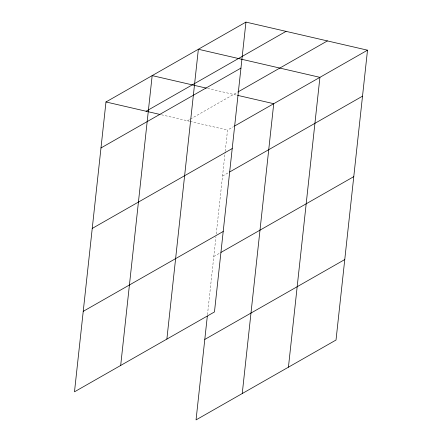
<?xml version="1.0" encoding="UTF-8"?>
<svg xmlns="http://www.w3.org/2000/svg" width="442" height="442" viewBox="0 0 442 442"><rect width="100%" height="100%" fill="white"/><g stroke="black" fill="none" stroke-linecap="round" stroke-linejoin="round"><path stroke-width="0.33" stroke-dasharray="2.21 1.66" d="M207.475 314.759L215.95 236.741M216.243 234.011L225.149 152.02M225.227 151.33L227.536 130.053L233.459 126.672M187.425 120.788L189.795 119.434M190.386 119.097L237.166 92.4M222.541 176.043L228.464 172.667M213.801 256.515L219.724 253.139M207.613 88.422L236.956 95.201M161.424 114.776L189.43 121.246M190.099 121.401L227.536 130.053"/><path stroke-width="0.66" d="M245.951 22.1L105.981 101.969L74.488 391.816L214.464 311.947L245.951 22.1L367.512 50.184L336.019 340.031L196.049 419.9L207.326 316.129M120.683 365.457L152.17 75.61L206.281 88.113M166.872 339.102L198.359 49.255L319.92 77.339L288.433 367.186M242.244 393.546L273.731 103.699L237.625 95.356M146.092 111.235L286.062 31.365M100.98 147.959L240.951 68.09M237.757 92.063L327.395 40.918M234.647 125.998L367.512 50.184M92.24 228.431L232.21 148.562M229.647 171.988L362.512 96.174M83.234 311.345L223.204 231.475M220.906 252.459L353.771 176.645M204.795 339.428L344.766 259.559M105.981 101.969L160.092 114.472"/></g></svg>
